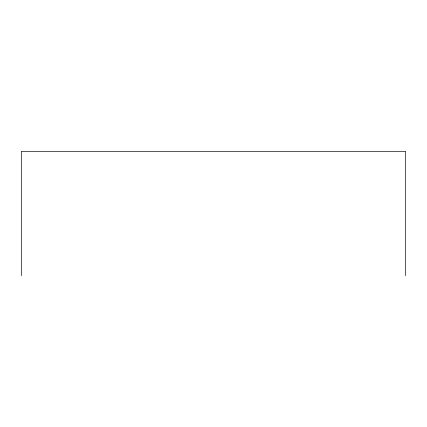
<?xml version="1.0" encoding="UTF-8"?>
<svg xmlns="http://www.w3.org/2000/svg" width="427" height="427" viewBox="0 0 427 427"><rect width="100%" height="100%" fill="white"/><g stroke="black" fill="none" stroke-linecap="round" stroke-linejoin="round"><path stroke-width="0.64" d="M405.65 275.645L405.65 151.355L21.35 151.355L21.35 275.645"/></g></svg>
